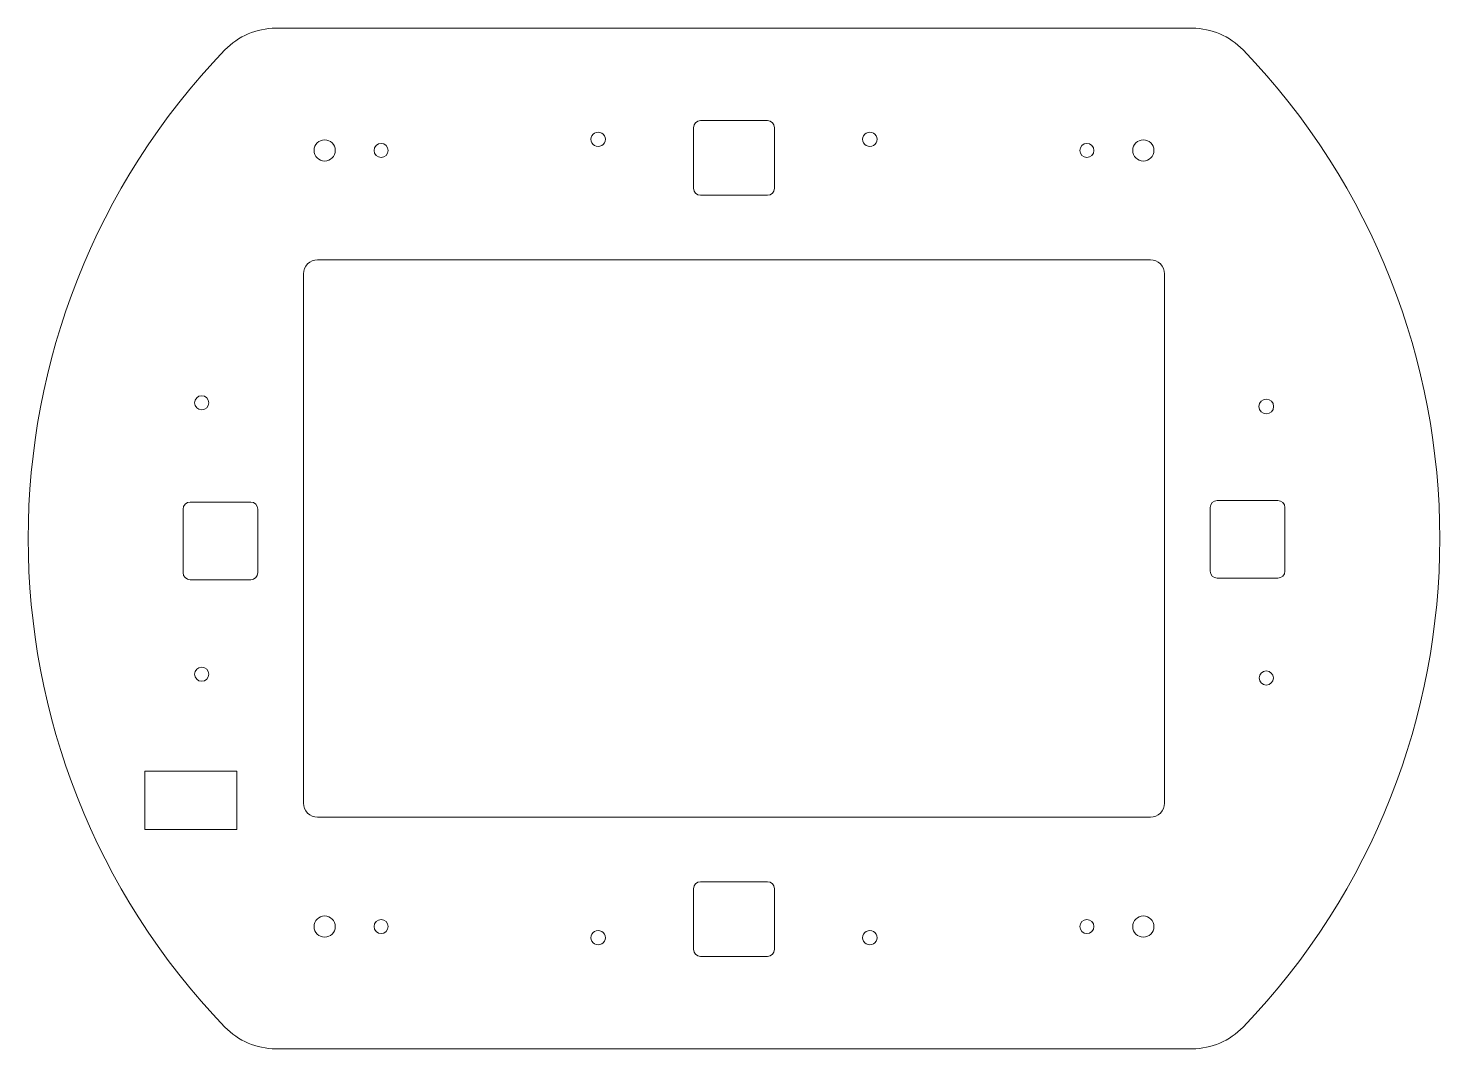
# Model space of a CAD drawing. Header units: millimetres. Extents: x -10 to 10, y -7.2 to 7.2.
import ezdxf

# ---------------------------------------------------------------- set-up
doc = ezdxf.new("R2010")
doc.units = ezdxf.units.MM

msp = doc.modelspace()

# ---------------------------------------------------------------- linework, layer by layer
at = {"color": 7, "linetype": 'Continuous', "lineweight": 15}
for p, q in [((-6.493, 7.232), (6.493, 7.232)), ((-0.573, 4.964), (-0.573, 5.822)), ((0.473, 5.922), (-0.473, 5.922)), ((0.573, 4.964), (0.573, 5.822)), ((-0.473, 4.864), (0.473, 4.864)), ((5.9, 3.95), (-5.9, 3.95)), ((-6.1, 3.75), (-6.1, -3.75)), ((6.1, -3.75), (6.1, 3.75)), ((-7.806, 0.416), (-7.806, -0.484)), ((-6.848, 0.516), (-7.706, 0.516)), ((-6.748, -0.484), (-6.748, 0.416)), ((6.748, 0.438), (6.748, -0.462)), ((7.706, 0.538), (6.848, 0.538)), ((7.806, -0.462), (7.806, 0.438)), ((-7.706, -0.584), (-6.848, -0.584)), ((6.848, -0.562), (7.706, -0.562)), ((-8.346, -3.298), (-8.346, -4.123)), ((-7.046, -3.298), (-8.346, -3.298)), ((-7.046, -4.123), (-7.046, -3.298)), ((-5.9, -3.95), (5.9, -3.95)), ((-8.346, -4.123), (-7.046, -4.123)), ((-0.573, -4.964), (-0.573, -5.822)), ((0.473, -4.864), (-0.473, -4.864)), ((0.573, -4.964), (0.573, -5.822)), ((-0.473, -5.922), (0.473, -5.922)), ((-6.493, -7.232), (6.493, -7.232))]:
    msp.add_line(p, q, dxfattribs=at)
for centre, radius in [((-5.8, 5.5), 0.15), ((-5, 5.5), 0.1), ((5, 5.5), 0.1), ((5.8, 5.5), 0.15), ((-7.542, 1.924), 0.1), ((7.542, 1.871), 0.104), ((-7.542, -1.924), 0.1), ((7.542, -1.977), 0.1), ((-5.8, -5.5), 0.15), ((-5, -5.5), 0.1), ((5, -5.5), 0.1), ((5.8, -5.5), 0.15)]:
    msp.add_circle(centre, radius, dxfattribs=at)
for centre, radius, start, end in [((-6.493, 6.232), 1, 90, 136.1748), ((6.493, 6.232), 1, 43.8252, 90), ((0, 0), 10, 136.1748, 223.8252), ((0, 0), 10, 316.1748, 43.8252), ((-0.473, 5.822), 0.1, 90, 180), ((0.473, 5.822), 0.1, 0, 90), ((-1.927, 5.658), 0.1, 88.6508, 271.3492), ((-1.923, 5.658), 0.1, 268.6508, 91.3492), ((1.923, 5.658), 0.1, 88.6508, 271.3492), ((1.927, 5.658), 0.1, 268.6508, 91.3492), ((-0.473, 4.964), 0.1, 180, 270), ((0.473, 4.964), 0.1, 270, 0), ((-5.9, 3.75), 0.2, 90, 180), ((5.9, 3.75), 0.2, 0, 90), ((-7.706, 0.416), 0.1, 90, 180), ((-6.848, 0.416), 0.1, 0, 90), ((6.848, 0.438), 0.1, 90, 180), ((7.706, 0.438), 0.1, 0, 90), ((-7.706, -0.484), 0.1, 180, 270), ((-6.848, -0.484), 0.1, 270, 0), ((6.848, -0.462), 0.1, 180, 270), ((7.706, -0.462), 0.1, 270, 0), ((-5.9, -3.75), 0.2, 180, 270), ((5.9, -3.75), 0.2, 270, 0), ((-0.473, -4.964), 0.1, 90, 180), ((0.473, -4.964), 0.1, 0, 90), ((-1.927, -5.658), 0.1, 88.6508, 271.3492), ((-1.923, -5.658), 0.1, 268.6508, 91.3492), ((1.923, -5.658), 0.1, 88.6508, 271.3492), ((1.927, -5.658), 0.1, 268.6508, 91.3492), ((-0.473, -5.822), 0.1, 180, 270), ((0.473, -5.822), 0.1, 270, 0), ((-6.493, -6.232), 1, 223.8252, 270), ((6.493, -6.232), 1, 270, 316.1748)]:
    msp.add_arc(centre, radius, start, end, dxfattribs=at)

doc.saveas('drawing.dxf')
